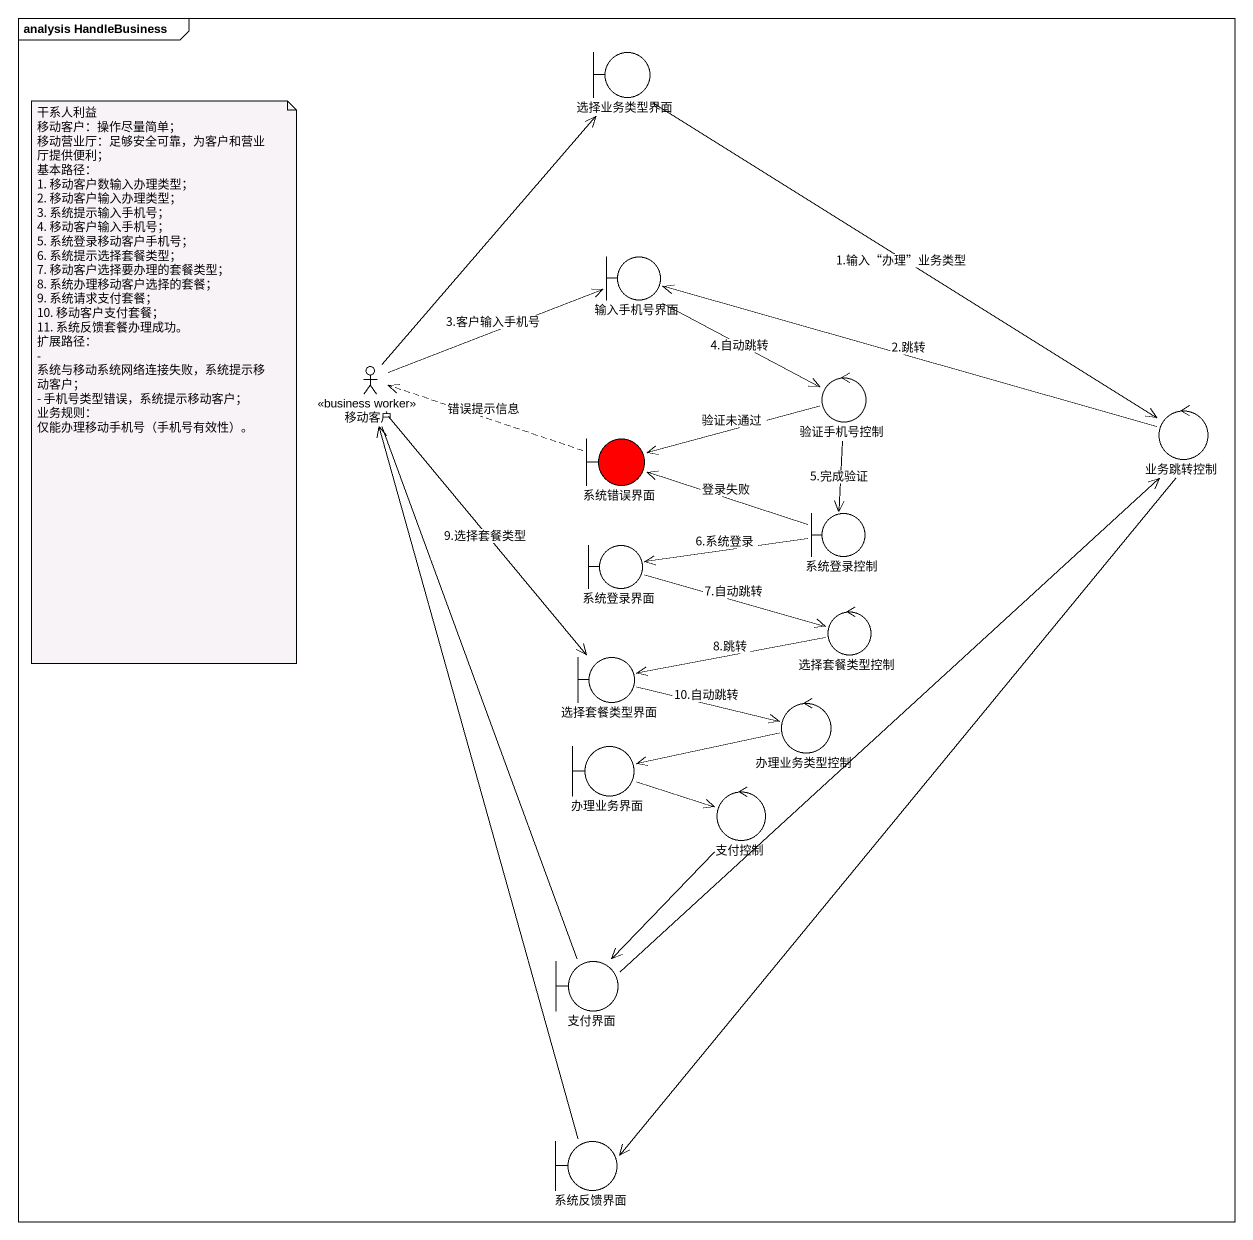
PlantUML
@startuml
mainframe analysis HandleBusiness
boundary 选择业务类型界面
boundary 输入手机号界面
actor 移动客户 <<business worker>>
control 验证手机号控制
control 业务跳转控制
boundary 系统错误界面 #FF0000
boundary 系统登录控制
boundary 系统登录界面
control 选择套餐类型控制
boundary 选择套餐类型界面
control 办理业务类型控制
boundary 办理业务界面
control 支付控制
boundary 支付界面
boundary 系统反馈界面
选择业务类型界面 --> 业务跳转控制 : 1.输入“办理”业务类型
输入手机号界面 -right-> 验证手机号控制 : 4.自动跳转
移动客户 -up-> 选择业务类型界面
移动客户 -right-> 输入手机号界面 : 3.客户输入手机号
移动客户 --> 选择套餐类型界面 : 9.选择套餐类型
移动客户 -- 支付界面
验证手机号控制 -left-> 系统错误界面 : 验证未通过
验证手机号控制 --> 系统登录控制 : 5.完成验证
业务跳转控制 -left-> 输入手机号界面 : 2.跳转
业务跳转控制 --> 系统反馈界面
系统错误界面 .left.> 移动客户 : 错误提示信息
系统登录控制 -left-> 系统错误界面 : 登录失败
系统登录控制 -left-> 系统登录界面 : 6.系统登录
系统登录界面 -right-> 选择套餐类型控制 : 7.自动跳转
选择套餐类型控制 -left-> 选择套餐类型界面 : 8.跳转
选择套餐类型界面 -right-> 办理业务类型控制 : 10.自动跳转
办理业务类型控制 -left-> 办理业务界面
办理业务界面 -right-> 支付控制
支付控制 --> 支付界面
支付界面 -up-> 业务跳转控制
系统反馈界面 -up-> 移动客户
note as N1
  干系人利益
  移动客户：操作尽量简单；
  移动营业厅：足够安全可靠，为客户和营业厅提供便利；
  基本路径：
  1. 移动客户数输入办理类型；
  2. 移动客户输入办理类型；
  3. 系统提示输入手机号；
  4. 移动客户输入手机号；
  5. 系统登录移动客户手机号；
  6. 系统提示选择套餐类型；
  7. 移动客户选择要办理的套餐类型；
  8. 系统办理移动客户选择的套餐；
  9. 系统请求支付套餐；
  10. 移动客户支付套餐；
  11. 系统反馈套餐办理成功。
  扩展路径：
  - 系统与移动系统网络连接失败，系统提示移动客户；
  - 手机号类型错误，系统提示移动客户；
  业务规则：
  仅能办理移动手机号（手机号有效性）。
end note
@enduml
